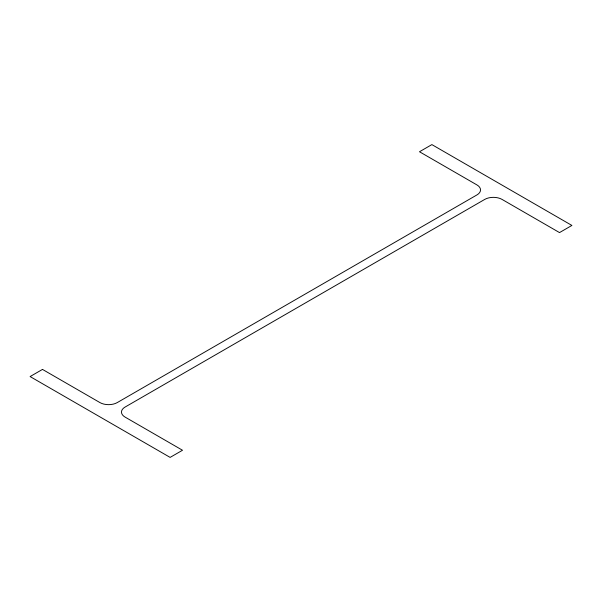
<?xml version="1.0" encoding="UTF-8"?>
<svg xmlns="http://www.w3.org/2000/svg" width="602" height="602" viewBox="0 0 602 602"><rect width="100%" height="100%" fill="white"/><g stroke="black" fill="none" stroke-linecap="round" stroke-linejoin="round"><path stroke-width="0.9" d="M42.486 369.41L30.1 376.559L170.125 457.4L182.511 450.251L125.05 417.073A12.243 7.066 0 0 1 125.05 407.08L484.738 199.412A12.243 7.066 0 0 1 502.053 199.412L559.514 232.59L571.9 225.441L431.875 144.6L419.489 151.749L476.95 184.927A12.243 7.066 0 0 1 476.95 194.92L117.262 402.587A12.243 7.066 0 0 1 99.947 402.587L42.486 369.41"/></g></svg>
